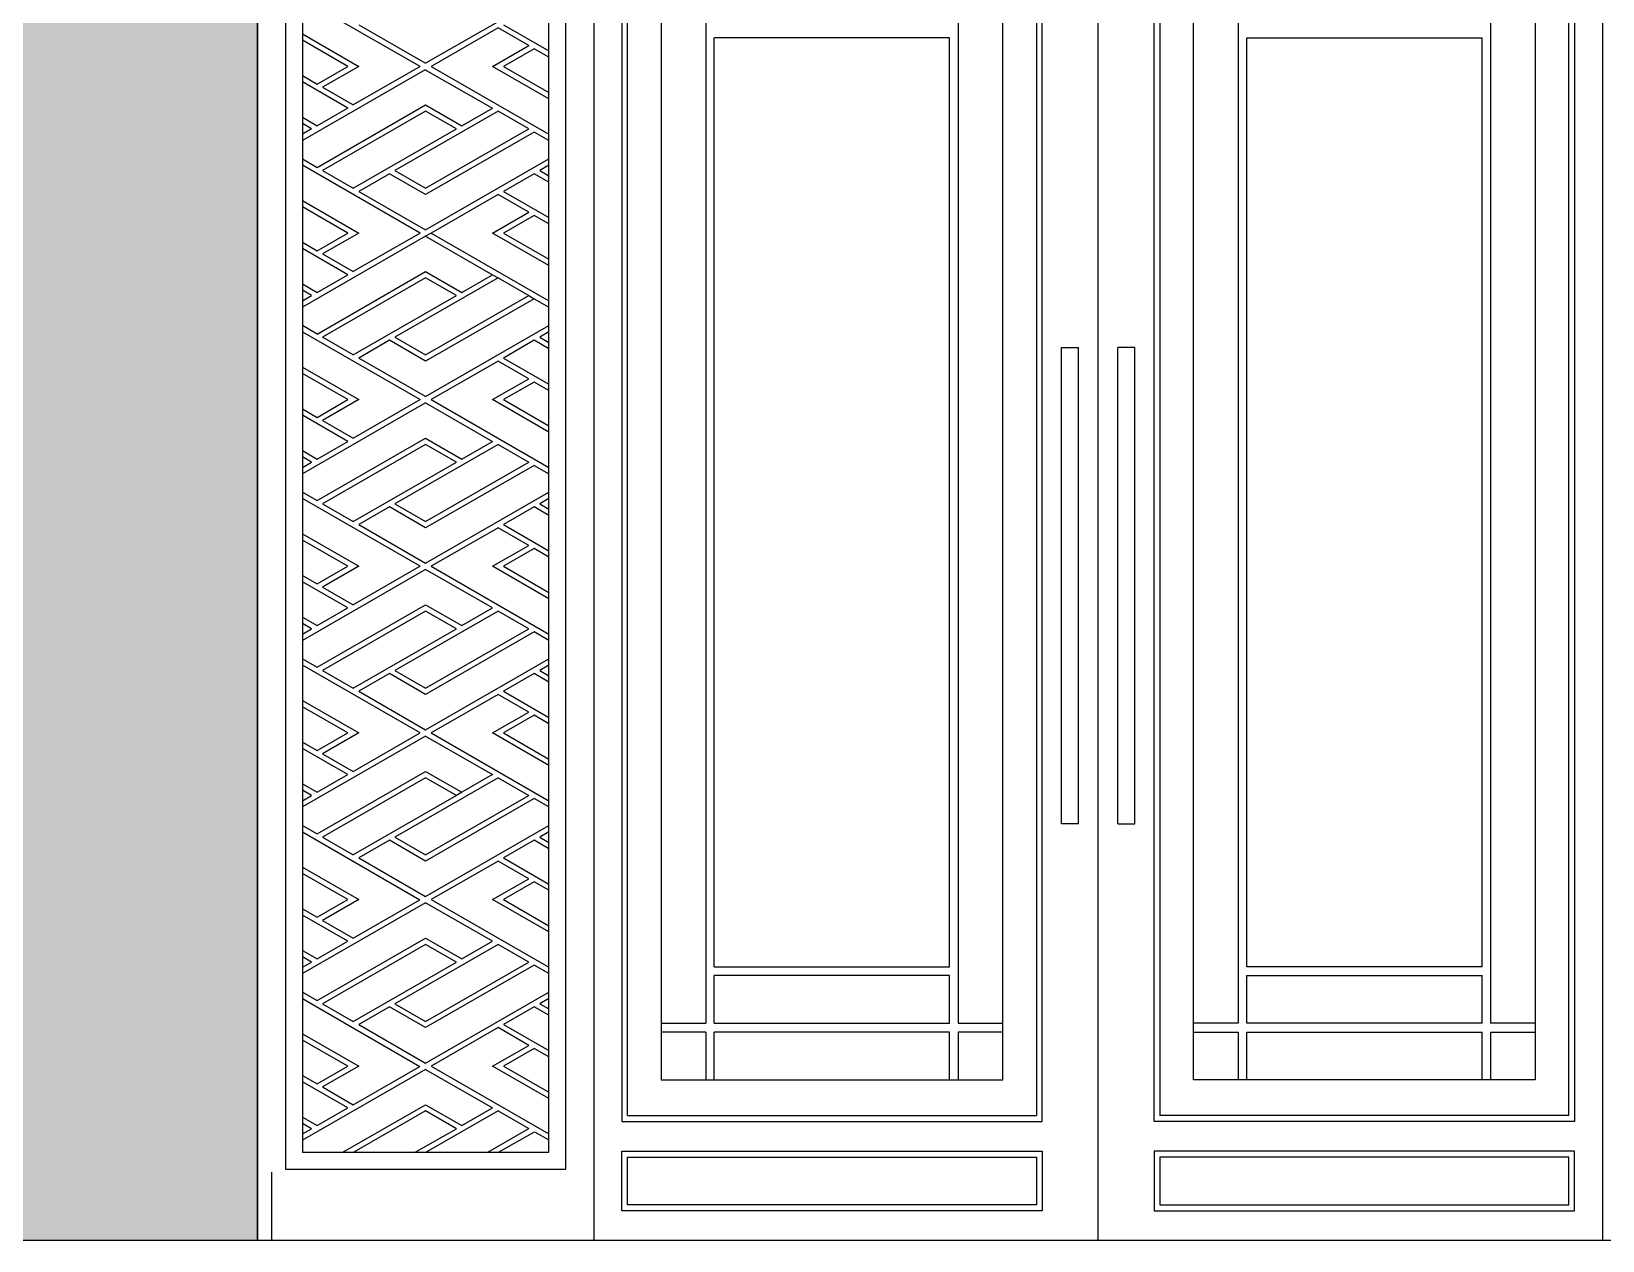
# Model space of a CAD drawing. Extents: x -59851 to 653804, y -249523 to 437614.
# Drawn here: x 318845 to 321649, y 364588 to 366746 of the extents above; entities that cross this region are included whole.
import ezdxf

# ---------------------------------------------------------------- set-up
doc = ezdxf.new("R2010")
doc.units = 0
doc.header["$LTSCALE"] = 1000
doc.header["$MEASUREMENT"] = 0
for name, color, linetype in [('_TCH_BOUNDARY', 7, 'Continuous'), ('A-材质分割线（横向）', 252, 'Continuous'), ('DOTE', 16, 'Continuous'), ('LABEL_PM', 7, 'Continuous'), ('PUB_HATCH', 8, 'Continuous'), ('WINDOW', 4, 'Continuous'), ('成品线脚', 151, 'Continuous')]:
    doc.layers.add(name, color=color, linetype=linetype)

# ---------------------------------------------------------------- blocks, each defined once
blk = doc.blocks.new('jjjgapbhn')
blk.add_wipeout([(114248.5, 288135), (114148.5, 288135), (114148.5, 288385), (121148.5, 288385), (121148.5, 288135), (121048.5, 288135), (121048.5, 284285), (121068.5, 284285), (121068.5, 284135), (121118.5, 284135), (121118.5, 283685), (114178.5, 283685), (114178.5, 284135), (114228.5, 284135), (114228.5, 284285), (114248.5, 284285)]).dxf.layer = 'LABEL_PM'
at = {"layer": '_TCH_BOUNDARY'}
blk.add_lwpolyline([(114248.5, 288135), (114148.5, 288135), (114148.5, 288385), (121148.5, 288385), (121148.5, 288135), (121048.5, 288135), (121048.5, 284285), (121068.5, 284285), (121068.5, 284135), (121118.5, 284135), (121118.5, 283685), (114178.5, 283685), (114178.5, 284135), (114228.5, 284135), (114228.5, 284285), (114248.5, 284285)], close=True, dxfattribs=at)
blk = doc.blocks.new('mentoupb')
blk.add_wipeout([(93177.7, 274685.5), (93077.7, 274685.5), (93077.7, 274935.5), (100077.7, 274935.5), (100077.7, 274685.5), (99977.7, 274685.5), (99977.7, 270835.5), (99997.7, 270835.5), (99997.7, 270685.5), (100047.7, 270685.5), (100047.7, 270235.5), (93107.7, 270235.5), (93107.7, 270685.5), (93157.7, 270685.5), (93157.7, 270835.5), (93177.7, 270835.5)]).dxf.layer = 'A-材质分割线（横向）'
at = {"layer": '_TCH_BOUNDARY'}
blk.add_lwpolyline([(93177.7, 274685.5), (93077.7, 274685.5), (93077.7, 274935.5), (100077.7, 274935.5), (100077.7, 274685.5), (99977.7, 274685.5), (99977.7, 270835.5), (99997.7, 270835.5), (99997.7, 270685.5), (100047.7, 270685.5), (100047.7, 270235.5), (93107.7, 270235.5), (93107.7, 270685.5), (93157.7, 270685.5), (93157.7, 270835.5), (93177.7, 270835.5)], close=True, dxfattribs=at)
blk = doc.blocks.new("jfdasjkj'")
at = {"layer": 'PUB_HATCH', "color": 8}
for p, q in [((-67630.5, 163200.9), (-67630.5, 161341.4)), ((-67180.5, 163200.9), (-67180.5, 161341.4)), ((-66680.5, 163200.9), (-66680.5, 161341.4)), ((-66230.5, 163200.9), (-66230.5, 161341.4)), ((-67229.6, 163100), (-67615.5, 163100)), ((-67615.5, 162780.3), (-67615.5, 163100)), ((-67195.5, 163100), (-67229.6, 163100)), ((-67195.5, 162780.3), (-67195.5, 163100)), ((-66665.5, 163100), (-66631.4, 163100)), ((-66665.5, 162780.3), (-66665.5, 163100)), ((-66631.4, 163100), (-66245.5, 163100)), ((-66245.5, 162780.3), (-66245.5, 163100)), ((-67615.5, 161442.3), (-67615.5, 161581.4)), ((-67195.5, 161442.3), (-67195.5, 161581.4)), ((-66665.5, 161442.3), (-66665.5, 161581.4)), ((-66245.5, 161442.3), (-66245.5, 161581.4)), ((-67615.5, 161442.3), (-67281.6, 161442.3)), ((-67615.5, 161341.4), (-67615.5, 161426.4)), ((-67195.5, 161426.4), (-67615.5, 161426.4)), ((-67281.6, 161442.3), (-67243.5, 161442.3)), ((-67243.5, 161442.3), (-67235.4, 161442.3)), ((-67235.4, 161442.3), (-67195.5, 161442.3)), ((-67195.5, 161341.4), (-67195.5, 161426.4)), ((-66625.6, 161442.3), (-66665.5, 161442.3)), ((-66665.5, 161341.4), (-66665.5, 161426.4)), ((-66665.5, 161426.4), (-66245.5, 161426.4)), ((-66617.5, 161442.3), (-66625.6, 161442.3)), ((-66579.4, 161442.3), (-66617.5, 161442.3)), ((-66245.5, 161442.3), (-66579.4, 161442.3)), ((-66245.5, 161341.4), (-66245.5, 161426.4)), ((-67710.5, 161341.4), (-67630.5, 161341.4)), ((-67615.5, 161341.4), (-67195.5, 161341.4)), ((-67180.5, 161341.4), (-67100.5, 161341.4)), ((-66680.5, 161341.4), (-66760.5, 161341.4)), ((-66245.5, 161341.4), (-66665.5, 161341.4)), ((-66150.5, 161341.4), (-66230.5, 161341.4)), ((-67630.5, 161325.4), (-67710.5, 161325.4)), ((-67630.5, 161325.4), (-67630.5, 161240.4)), ((-67615.5, 161240.4), (-67615.5, 161325.4)), ((-67195.5, 161325.4), (-67615.5, 161325.4)), ((-67195.5, 161240.4), (-67195.5, 161325.4)), ((-67180.5, 161325.4), (-67180.5, 161240.4)), ((-67100.5, 161325.4), (-67180.5, 161325.4)), ((-66760.5, 161325.4), (-66680.5, 161325.4)), ((-66680.5, 161325.4), (-66680.5, 161240.4)), ((-66665.5, 161325.4), (-66245.5, 161325.4)), ((-66665.5, 161240.4), (-66665.5, 161325.4)), ((-66245.5, 161240.4), (-66245.5, 161325.4)), ((-66230.5, 161325.4), (-66150.5, 161325.4)), ((-66230.5, 161325.4), (-66230.5, 161240.4))]:
    blk.add_line(p, q, dxfattribs=at)
at = {"layer": 'WINDOW'}
for p, q in [((-68430.5, 163453.8), (-68430.5, 160953.5)), ((-67830.5, 163453.7), (-67830.5, 160953.5)), ((-67830.5, 163453.7), (-67830.5, 160953.5)), ((-66930.5, 160953.5), (-66930.5, 163453.7)), ((-66930.5, 160953.5), (-66930.5, 163453.7)), ((-66030.5, 163453.7), (-66030.5, 160953.5)), ((-67780.5, 163376.3), (-67780.5, 161166)), ((-67770.5, 161176.7), (-67770.5, 163365.6)), ((-67040.5, 163365.6), (-67040.5, 161176.7)), ((-67030.5, 161166), (-67030.5, 163376.3)), ((-66830.5, 161166), (-66830.5, 163376.3)), ((-66820.5, 163365.6), (-66820.5, 161176.7)), ((-66090.5, 161176.7), (-66090.5, 163365.6)), ((-66080.5, 163376.3), (-66080.5, 161166)), ((-67770.5, 161176.7), (-67040.5, 161176.7)), ((-66090.5, 161176.7), (-66820.5, 161176.7)), ((-67780.5, 161166), (-67030.5, 161166)), ((-66080.5, 161166), (-66830.5, 161166)), ((-67780.5, 161112.9), (-67030.5, 161112.9)), ((-67780.5, 161006.6), (-67780.5, 161112.9)), ((-67770.5, 161017.3), (-67770.5, 161102.3)), ((-67770.5, 161102.3), (-67040.5, 161102.3)), ((-67040.5, 161102.3), (-67040.5, 161017.3)), ((-67030.5, 161112.9), (-67030.5, 161006.6)), ((-66080.5, 161112.9), (-66830.5, 161112.9)), ((-66830.5, 161112.9), (-66830.5, 161006.6)), ((-66820.5, 161102.3), (-66820.5, 161017.3)), ((-66090.5, 161102.3), (-66820.5, 161102.3)), ((-66090.5, 161017.3), (-66090.5, 161102.3)), ((-66080.5, 161006.6), (-66080.5, 161112.9)), ((-67030.5, 161006.6), (-67780.5, 161006.6)), ((-67040.5, 161017.3), (-67770.5, 161017.3)), ((-66830.5, 161006.6), (-66080.5, 161006.6)), ((-66820.5, 161017.3), (-66090.5, 161017.3))]:
    blk.add_line(p, q, dxfattribs=at)
for points in [[(-68430.5, 163953.5), (-65430.5, 163953.5), (-65430.5, 160953.5), (-68430.5, 160953.5)], [(-67880.5, 163376.3), (-68380.5, 163376.3), (-68380.5, 161081), (-67880.5, 161081)], [(-67910.5, 163346.3), (-68350.5, 163346.3), (-68350.5, 161111), (-67910.5, 161111)], [(-67710.5, 161240.4), (-67100.5, 161240.4), (-67100.5, 163301.9), (-67710.5, 163301.9)], [(-66150.5, 161240.4), (-66760.5, 161240.4), (-66760.5, 163301.9), (-66150.5, 163301.9)]]:
    blk.add_lwpolyline(points, close=True, dxfattribs=at)
at = {"layer": '成品线脚'}
for p, q in [((-68380.5, 163376.3), (-68380.5, 161081)), ((-67880.5, 161081), (-67880.5, 163376.3)), ((-66995.7, 161697.3), (-66995.7, 162547.4)), ((-66995.7, 162547.4), (-66965.7, 162547.4)), ((-66965.7, 161697.3), (-66965.7, 162547.4)), ((-66895.3, 161697.3), (-66895.3, 162547.4)), ((-66865.3, 162547.4), (-66895.3, 162547.4)), ((-66865.3, 161697.3), (-66865.3, 162547.4)), ((-66965.7, 161697.3), (-66995.7, 161697.3)), ((-66895.3, 161697.3), (-66865.3, 161697.3))]:
    blk.add_line(p, q, dxfattribs=at)
at = {"layer": '成品线脚', "color": 8}
for p, q in [((-67710.5, 163200.9), (-67710.5, 161341.4)), ((-67100.5, 161341.4), (-67100.5, 163200.9)), ((-66760.5, 161341.4), (-66760.5, 163200.9)), ((-66150.5, 163200.9), (-66150.5, 161341.4)), ((-68140.3, 163048.9), (-68350.5, 163169.8)), ((-67910.5, 163181.1), (-68130.5, 163054.5)), ((-68249.9, 163123.2), (-68130.5, 163054.5)), ((-68001.3, 163117.6), (-68120.7, 163048.9)), ((-67946.5, 163086.1), (-68001.3, 163117.6)), ((-67991.5, 163123.2), (-67910.5, 163076.6)), ((-68350.5, 163106.8), (-68249.9, 163048.9)), ((-68269.5, 163048.9), (-68350.5, 163095.5)), ((-68011.1, 163048.9), (-67946.5, 163086.1)), ((-67936.7, 163080.4), (-67991.5, 163048.9)), ((-67910.5, 163065.4), (-67936.7, 163080.4)), ((-68131.1, 163042.9), (-68350.5, 162916.7)), ((-68350.5, 163032.4), (-68324.3, 163017.4)), ((-68324.3, 163017.4), (-68269.5, 163048.9)), ((-68249.9, 163048.9), (-68314.5, 163011.7)), ((-68140.3, 163048.9), (-68259.7, 162980.2)), ((-68131.1, 163042.9), (-68011.1, 162974.5)), ((-68120.7, 163048.9), (-67910.5, 162928)), ((-67910.5, 162991), (-68011.1, 163048.9)), ((-67991.5, 163048.9), (-67910.5, 163002.3)), ((-68269.5, 162974.6), (-68350.5, 163021.2)), ((-68314.5, 163011.7), (-68259.7, 162980.2)), ((-68324.3, 162868.7), (-68130.5, 162980.2)), ((-68269.5, 162974.6), (-68324.3, 162943)), ((-68130.5, 162968.9), (-68314.5, 162863.1)), ((-68001.3, 162968.9), (-68185.3, 162863.1)), ((-68130.5, 162980.2), (-68065.9, 162943)), ((-68075.7, 162937.4), (-68130.5, 162968.9)), ((-68065.9, 162943), (-68011.1, 162974.5)), ((-67946.5, 162937.4), (-68001.3, 162968.9)), ((-68350.5, 162958.1), (-68324.3, 162943)), ((-68334.1, 162937.4), (-68350.5, 162946.8)), ((-68334.1, 162937.4), (-68350.5, 162928)), ((-68259.7, 162831.5), (-68075.7, 162937.4)), ((-68130.5, 162831.5), (-67946.5, 162937.4)), ((-67936.7, 162931.8), (-68130.5, 162820.3)), ((-67910.5, 162916.7), (-67936.7, 162931.8)), ((-68350.5, 162883.8), (-68324.3, 162868.7)), ((-68130.5, 162757.2), (-67910.5, 162883.8)), ((-68140.3, 162751.5), (-68350.5, 162872.5)), ((-68314.5, 162863.1), (-68259.7, 162831.5)), ((-68195.1, 162857.4), (-68249.9, 162825.9)), ((-68130.5, 162820.3), (-68195.1, 162857.4)), ((-68185.3, 162863.1), (-68130.5, 162831.5)), ((-67936.7, 162857.4), (-67991.5, 162825.9)), ((-67910.5, 162842.4), (-67936.7, 162857.4)), ((-67910.5, 162872.5), (-67926.9, 162863.1)), ((-67926.9, 162863.1), (-67910.5, 162853.6)), ((-68350.5, 162809.4), (-68249.9, 162751.5)), ((-68249.9, 162825.9), (-68130.5, 162757.2)), ((-68001.3, 162820.3), (-68120.7, 162751.5)), ((-67946.5, 162788.7), (-68001.3, 162820.3)), ((-67991.5, 162825.9), (-67910.5, 162779.3)), ((-68269.5, 162751.5), (-68350.5, 162798.1)), ((-68011.1, 162751.5), (-67946.5, 162788.7)), ((-67936.7, 162783.1), (-67991.5, 162751.5)), ((-67910.5, 162768), (-67936.7, 162783.1)), ((-67615.5, 162765.4), (-67615.5, 162780.3)), ((-67195.5, 162765.4), (-67195.5, 162780.3)), ((-66665.5, 162765.4), (-66665.5, 162780.3)), ((-66245.5, 162765.4), (-66245.5, 162780.3)), ((-68130.5, 162745.9), (-68350.5, 162619.3)), ((-68324.3, 162720), (-68269.5, 162751.5)), ((-68249.9, 162751.5), (-68314.5, 162714.4)), ((-68140.3, 162751.5), (-68259.7, 162682.8)), ((-68120.7, 162751.5), (-68130.5, 162745.9)), ((-68130.5, 162745.9), (-68011.1, 162677.2)), ((-68120.7, 162751.5), (-67910.5, 162630.6)), ((-67910.5, 162693.7), (-68011.1, 162751.5)), ((-67991.5, 162751.5), (-67910.5, 162704.9)), ((-67615.5, 162618.5), (-67615.5, 162765.4)), ((-67195.5, 162618.5), (-67195.5, 162765.4)), ((-66665.5, 162618.5), (-66665.5, 162765.4)), ((-66245.5, 162618.5), (-66245.5, 162765.4)), ((-68350.5, 162735.1), (-68324.3, 162720)), ((-68269.5, 162677.2), (-68350.5, 162723.8)), ((-68314.5, 162714.4), (-68259.7, 162682.8)), ((-68350.5, 162660.7), (-68324.3, 162645.7)), ((-68324.3, 162571.3), (-68130.5, 162682.8)), ((-68324.3, 162645.7), (-68269.5, 162677.2)), ((-68130.5, 162671.6), (-68314.5, 162565.7)), ((-68001.3, 162671.6), (-68185.3, 162565.7)), ((-68130.5, 162682.8), (-68065.9, 162645.7)), ((-68075.7, 162640), (-68130.5, 162671.6)), ((-68065.9, 162645.7), (-68011.1, 162677.2)), ((-68011.1, 162677.2), (-68001.3, 162671.6)), ((-68001.3, 162671.6), (-67946.5, 162640)), ((-68334.1, 162640), (-68350.5, 162649.5)), ((-68350.5, 162630.6), (-68334.1, 162640)), ((-68259.7, 162534.2), (-68075.7, 162640)), ((-68130.5, 162534.2), (-67946.5, 162640)), ((-67936.7, 162634.4), (-68130.5, 162522.9)), ((-67946.5, 162640), (-67936.7, 162634.4)), ((-67936.7, 162634.4), (-67910.5, 162619.3)), ((-67615.5, 162603.6), (-67615.5, 162618.5)), ((-67615.5, 162533.5), (-67615.5, 162603.6)), ((-67195.5, 162603.6), (-67195.5, 162618.5)), ((-67195.5, 162533.5), (-67195.5, 162603.6)), ((-66665.5, 162603.6), (-66665.5, 162618.5)), ((-66665.5, 162533.5), (-66665.5, 162603.6)), ((-66245.5, 162603.6), (-66245.5, 162618.5)), ((-66245.5, 162533.5), (-66245.5, 162603.6)), ((-68324.3, 162571.3), (-68350.5, 162586.4)), ((-68350.5, 162575.1), (-68140.3, 162454.2)), ((-68130.5, 162459.8), (-67910.5, 162586.4)), ((-67910.5, 162575.1), (-67926.9, 162565.7)), ((-68259.7, 162534.2), (-68314.5, 162565.7)), ((-68195.1, 162560.1), (-68249.9, 162528.5)), ((-68130.5, 162522.9), (-68195.1, 162560.1)), ((-68185.3, 162565.7), (-68130.5, 162534.2)), ((-67936.7, 162560.1), (-67991.5, 162528.5)), ((-67910.5, 162545), (-67936.7, 162560.1)), ((-67926.9, 162565.7), (-67910.5, 162556.3)), ((-68130.5, 162459.8), (-68249.9, 162528.5)), ((-68001.3, 162522.9), (-68120.7, 162454.2)), ((-67946.5, 162491.4), (-68001.3, 162522.9)), ((-67991.5, 162528.5), (-67910.5, 162481.9)), ((-67615.5, 162518.6), (-67615.5, 162533.5)), ((-67615.5, 162467.8), (-67615.5, 162518.6)), ((-67195.5, 162518.6), (-67195.5, 162533.5)), ((-67195.5, 162467.8), (-67195.5, 162518.6)), ((-66665.5, 162518.6), (-66665.5, 162533.5)), ((-66665.5, 162467.8), (-66665.5, 162518.6)), ((-66245.5, 162518.6), (-66245.5, 162533.5)), ((-66245.5, 162467.8), (-66245.5, 162518.6)), ((-68350.5, 162512.1), (-68249.9, 162454.2)), ((-68269.5, 162454.2), (-68350.5, 162500.8)), ((-68011.1, 162454.2), (-67946.5, 162491.4)), ((-67936.7, 162485.7), (-67991.5, 162454.2)), ((-67910.5, 162470.7), (-67936.7, 162485.7)), ((-67615.5, 162453), (-67615.5, 162467.8)), ((-67195.5, 162453), (-67195.5, 162467.8)), ((-66665.5, 162453), (-66665.5, 162467.8)), ((-66245.5, 162453), (-66245.5, 162467.8)), ((-68130.5, 162448.6), (-68350.5, 162322)), ((-68350.5, 162437.7), (-68324.3, 162422.6)), ((-68324.3, 162422.6), (-68269.5, 162454.2)), ((-68249.9, 162454.2), (-68314.5, 162417)), ((-68259.7, 162385.5), (-68140.3, 162454.2)), ((-68130.5, 162448.6), (-68011.1, 162379.8)), ((-68120.7, 162454.2), (-67910.5, 162333.2)), ((-67910.5, 162396.3), (-68011.1, 162454.2)), ((-67991.5, 162454.2), (-67910.5, 162407.6)), ((-67615.5, 162306.1), (-67615.5, 162453)), ((-67195.5, 162306.1), (-67195.5, 162453)), ((-66665.5, 162306.1), (-66665.5, 162453)), ((-66245.5, 162306.1), (-66245.5, 162453)), ((-68269.5, 162379.8), (-68350.5, 162426.4)), ((-68314.5, 162417), (-68259.7, 162385.5)), ((-68324.3, 162274), (-68130.5, 162385.5)), ((-68324.3, 162348.3), (-68269.5, 162379.8)), ((-68130.5, 162385.5), (-68065.9, 162348.3)), ((-68065.9, 162348.3), (-68011.1, 162379.8)), ((-68350.5, 162363.4), (-68324.3, 162348.3)), ((-68334.1, 162342.7), (-68350.5, 162352.1)), ((-68130.5, 162374.2), (-68314.5, 162268.3)), ((-68001.3, 162374.2), (-68185.3, 162268.3)), ((-68075.7, 162342.7), (-68130.5, 162374.2)), ((-68001.3, 162374.2), (-67946.5, 162342.7)), ((-68350.5, 162333.2), (-68334.1, 162342.7)), ((-68259.7, 162236.8), (-68075.7, 162342.7)), ((-68130.5, 162236.8), (-67946.5, 162342.7)), ((-67936.7, 162337), (-68130.5, 162225.5)), ((-67936.7, 162337), (-67910.5, 162322)), ((-67615.5, 162291.2), (-67615.5, 162306.1)), ((-67195.5, 162291.2), (-67195.5, 162306.1)), ((-66665.5, 162291.2), (-66665.5, 162306.1)), ((-66245.5, 162291.2), (-66245.5, 162306.1)), ((-68350.5, 162289), (-68324.3, 162274)), ((-68140.3, 162156.8), (-68350.5, 162277.8)), ((-68314.5, 162268.3), (-68259.7, 162236.8)), ((-68185.3, 162268.3), (-68130.5, 162236.8)), ((-68130.5, 162162.5), (-67910.5, 162289)), ((-67910.5, 162277.8), (-67926.9, 162268.3)), ((-67926.9, 162268.3), (-67910.5, 162258.9)), ((-67615.5, 162221.1), (-67615.5, 162291.2)), ((-67195.5, 162221.1), (-67195.5, 162291.2)), ((-66665.5, 162221.1), (-66665.5, 162291.2)), ((-66245.5, 162221.1), (-66245.5, 162291.2)), ((-68195.1, 162262.7), (-68249.9, 162231.2)), ((-68130.5, 162225.5), (-68195.1, 162262.7)), ((-67936.7, 162262.7), (-67991.5, 162231.2)), ((-67910.5, 162247.6), (-67936.7, 162262.7)), ((-68350.5, 162214.7), (-68249.9, 162156.8)), ((-68249.9, 162231.2), (-68130.5, 162162.5)), ((-68001.3, 162225.5), (-68120.7, 162156.8)), ((-67946.5, 162194), (-68001.3, 162225.5)), ((-67991.5, 162231.2), (-67910.5, 162184.6)), ((-67615.5, 162206.2), (-67615.5, 162221.1)), ((-67195.5, 162206.2), (-67195.5, 162221.1)), ((-66665.5, 162206.2), (-66665.5, 162221.1)), ((-66245.5, 162206.2), (-66245.5, 162221.1)), ((-68269.5, 162156.8), (-68350.5, 162203.4)), ((-68011.1, 162156.8), (-67946.5, 162194)), ((-67936.7, 162188.4), (-67991.5, 162156.8)), ((-67910.5, 162173.3), (-67936.7, 162188.4)), ((-67615.5, 162155.4), (-67615.5, 162206.2)), ((-67195.5, 162155.4), (-67195.5, 162206.2)), ((-66665.5, 162155.4), (-66665.5, 162206.2)), ((-66245.5, 162155.4), (-66245.5, 162206.2)), ((-68324.3, 162125.3), (-68269.5, 162156.8)), ((-68249.9, 162156.8), (-68314.5, 162119.7)), ((-68140.3, 162156.8), (-68259.7, 162088.1)), ((-68120.7, 162156.8), (-67910.5, 162035.9)), ((-67910.5, 162099), (-68011.1, 162156.8)), ((-67991.5, 162156.8), (-67910.5, 162110.2)), ((-67615.5, 162140.6), (-67615.5, 162155.4)), ((-67195.5, 162140.6), (-67195.5, 162155.4)), ((-66665.5, 162140.6), (-66665.5, 162155.4)), ((-66245.5, 162140.6), (-66245.5, 162155.4)), ((-68130.5, 162151.2), (-68350.5, 162024.6)), ((-68350.5, 162140.4), (-68324.3, 162125.3)), ((-68269.5, 162082.5), (-68350.5, 162129.1)), ((-68011.1, 162082.5), (-68130.5, 162151.2)), ((-67615.5, 161993.7), (-67615.5, 162140.6)), ((-67195.5, 161993.7), (-67195.5, 162140.6)), ((-66665.5, 161993.7), (-66665.5, 162140.6)), ((-66245.5, 161993.7), (-66245.5, 162140.6)), ((-68314.5, 162119.7), (-68259.7, 162088.1)), ((-68324.3, 161976.6), (-68130.5, 162088.1)), ((-68324.3, 162050.9), (-68269.5, 162082.5)), ((-68130.5, 162076.9), (-68314.5, 161971)), ((-68001.3, 162076.9), (-68185.3, 161971)), ((-68130.5, 162088.1), (-68065.9, 162050.9)), ((-68075.7, 162045.3), (-68130.5, 162076.9)), ((-68065.9, 162050.9), (-68011.1, 162082.5)), ((-67946.5, 162045.3), (-68001.3, 162076.9)), ((-68350.5, 162066), (-68324.3, 162050.9)), ((-68334.1, 162045.3), (-68350.5, 162054.7)), ((-68350.5, 162035.9), (-68334.1, 162045.3)), ((-68259.7, 161939.4), (-68075.7, 162045.3)), ((-68130.5, 161939.4), (-67946.5, 162045.3)), ((-67936.7, 162039.7), (-68130.5, 161928.2)), ((-67910.5, 162024.6), (-67936.7, 162039.7)), ((-68350.5, 161991.7), (-68324.3, 161976.6)), ((-68130.5, 161865.1), (-67910.5, 161991.7)), ((-67615.5, 161978.8), (-67615.5, 161993.7)), ((-67195.5, 161978.8), (-67195.5, 161993.7)), ((-66665.5, 161978.8), (-66665.5, 161993.7)), ((-66245.5, 161978.8), (-66245.5, 161993.7)), ((-68140.3, 161859.5), (-68350.5, 161980.4)), ((-68314.5, 161971), (-68259.7, 161939.4)), ((-68195.1, 161965.3), (-68249.9, 161933.8)), ((-68130.5, 161928.2), (-68195.1, 161965.3)), ((-68185.3, 161971), (-68130.5, 161939.4)), ((-67936.7, 161965.3), (-67991.5, 161933.8)), ((-67910.5, 161950.3), (-67936.7, 161965.3)), ((-67910.5, 161980.4), (-67926.9, 161971)), ((-67926.9, 161971), (-67910.5, 161961.5)), ((-67615.5, 161908.7), (-67615.5, 161978.8)), ((-67195.5, 161908.7), (-67195.5, 161978.8)), ((-66665.5, 161908.7), (-66665.5, 161978.8)), ((-66245.5, 161908.7), (-66245.5, 161978.8)), ((-68249.9, 161933.8), (-68130.5, 161865.1)), ((-67991.5, 161933.8), (-67910.5, 161887.2)), ((-68350.5, 161917.3), (-68249.9, 161859.5)), ((-68269.5, 161859.5), (-68350.5, 161906.1)), ((-68001.3, 161928.2), (-68120.7, 161859.5)), ((-67946.5, 161896.6), (-68001.3, 161928.2)), ((-67615.5, 161893.8), (-67615.5, 161908.7)), ((-67195.5, 161893.8), (-67195.5, 161908.7)), ((-66665.5, 161893.8), (-66665.5, 161908.7)), ((-66245.5, 161893.8), (-66245.5, 161908.7)), ((-68011.1, 161859.5), (-67946.5, 161896.6)), ((-67936.7, 161891), (-67991.5, 161859.5)), ((-67910.5, 161875.9), (-67936.7, 161891)), ((-67615.5, 161843), (-67615.5, 161893.8)), ((-67195.5, 161843), (-67195.5, 161893.8)), ((-66665.5, 161843), (-66665.5, 161893.8)), ((-66245.5, 161843), (-66245.5, 161893.8)), ((-68130.5, 161853.8), (-68350.5, 161727.3)), ((-68324.3, 161827.9), (-68269.5, 161859.5)), ((-68249.9, 161859.5), (-68314.5, 161822.3)), ((-68259.7, 161790.8), (-68140.3, 161859.5)), ((-68130.5, 161853.8), (-68011.1, 161785.1)), ((-68120.7, 161859.5), (-67910.5, 161738.5)), ((-67910.5, 161801.6), (-68011.1, 161859.5)), ((-67991.5, 161859.5), (-67910.5, 161812.9)), ((-68350.5, 161843), (-68324.3, 161827.9)), ((-68269.5, 161785.1), (-68350.5, 161831.7)), ((-68314.5, 161822.3), (-68259.7, 161790.8)), ((-67615.5, 161828.2), (-67615.5, 161843)), ((-67615.5, 161681.3), (-67615.5, 161828.2)), ((-67195.5, 161828.2), (-67195.5, 161843)), ((-67195.5, 161681.3), (-67195.5, 161828.2)), ((-66665.5, 161828.2), (-66665.5, 161843)), ((-66665.5, 161681.3), (-66665.5, 161828.2)), ((-66245.5, 161828.2), (-66245.5, 161843)), ((-66245.5, 161681.3), (-66245.5, 161828.2)), ((-68324.3, 161679.2), (-68130.5, 161790.8)), ((-68130.5, 161790.8), (-68065.9, 161753.6)), ((-68350.5, 161768.7), (-68324.3, 161753.6)), ((-68324.3, 161753.6), (-68269.5, 161785.1)), ((-68130.5, 161779.5), (-68314.5, 161673.6)), ((-68001.3, 161779.5), (-68185.3, 161673.6)), ((-68075.7, 161748), (-68130.5, 161779.5)), ((-68011.1, 161785.1), (-68065.9, 161753.6)), ((-68001.3, 161779.5), (-67946.5, 161748)), ((-68334.1, 161748), (-68350.5, 161757.4)), ((-68350.5, 161738.5), (-68334.1, 161748)), ((-68075.7, 161748), (-68259.7, 161642.1)), ((-68130.5, 161642.1), (-67946.5, 161748)), ((-67936.7, 161742.3), (-68130.5, 161630.8)), ((-68065.9, 161753.6), (-68075.7, 161748)), ((-67910.5, 161727.3), (-67936.7, 161742.3)), ((-68350.5, 161694.3), (-68324.3, 161679.2)), ((-68350.5, 161682.9), (-68140.8, 161561.6)), ((-68130.5, 161567.7), (-67910.5, 161694.3)), ((-67910.5, 161683.1), (-67926.9, 161673.6)), ((-67615.5, 161666.4), (-67615.5, 161681.3)), ((-67195.5, 161666.4), (-67195.5, 161681.3)), ((-66665.5, 161666.4), (-66665.5, 161681.3)), ((-66245.5, 161666.4), (-66245.5, 161681.3)), ((-68314.5, 161673.6), (-68259.7, 161642.1)), ((-68195.1, 161668), (-68249.9, 161636.4)), ((-68130.5, 161630.8), (-68195.1, 161668)), ((-68185.3, 161673.6), (-68130.5, 161642.1)), ((-67936.7, 161668), (-67991.5, 161636.4)), ((-67910.5, 161652.9), (-67936.7, 161668)), ((-67926.9, 161673.6), (-67910.5, 161664.2)), ((-67615.5, 161596.3), (-67615.5, 161666.4)), ((-67195.5, 161596.3), (-67195.5, 161666.4)), ((-66665.5, 161596.3), (-66665.5, 161666.4)), ((-66245.5, 161596.3), (-66245.5, 161666.4)), ((-68249.9, 161636.4), (-68130.5, 161567.7)), ((-68001.3, 161630.8), (-68120.7, 161562.1)), ((-67946.5, 161599.3), (-68001.3, 161630.8)), ((-67991.5, 161636.4), (-67910.5, 161589.8)), ((-68350.5, 161620), (-68249.9, 161562.1)), ((-68269.5, 161562.1), (-68350.5, 161608.7)), ((-68011.1, 161562.1), (-67946.5, 161599.3)), ((-67936.7, 161593.6), (-67991.5, 161562.1)), ((-67910.5, 161578.6), (-67936.7, 161593.6)), ((-67615.5, 161581.4), (-67615.5, 161596.3)), ((-67195.5, 161581.4), (-67195.5, 161596.3)), ((-66665.5, 161581.4), (-66665.5, 161596.3)), ((-66245.5, 161581.4), (-66245.5, 161596.3)), ((-68130.5, 161556.5), (-68350.5, 161429.9)), ((-68350.5, 161545.6), (-68324.3, 161530.6)), ((-68324.3, 161530.6), (-68269.5, 161562.1)), ((-68249.9, 161562.1), (-68314.5, 161524.9)), ((-68259.7, 161493.4), (-68140.8, 161561.6)), ((-68131.2, 161556.1), (-68131, 161556)), ((-68011.1, 161487.8), (-68130.5, 161556.5)), ((-68120.7, 161562.1), (-67910.5, 161441.2)), ((-67910.5, 161504.2), (-68011.1, 161562.1)), ((-67991.5, 161562.1), (-67910.5, 161515.5)), ((-68269.5, 161487.8), (-68350.5, 161534.4)), ((-68314.5, 161524.9), (-68259.7, 161493.4)), ((-68324.3, 161381.9), (-68130.5, 161493.4)), ((-68324.3, 161456.2), (-68269.5, 161487.8)), ((-68130.5, 161482.1), (-68314.5, 161376.3)), ((-68001.3, 161482.1), (-68185.3, 161376.3)), ((-68130.5, 161493.4), (-68065.9, 161456.2)), ((-68075.7, 161450.6), (-68130.5, 161482.1)), ((-68065.9, 161456.2), (-68011.1, 161487.8)), ((-67946.5, 161450.6), (-68001.3, 161482.1)), ((-68350.5, 161471.3), (-68324.3, 161456.2)), ((-68334.1, 161450.6), (-68350.5, 161460)), ((-68350.5, 161441.2), (-68334.1, 161450.6)), ((-68259.7, 161344.7), (-68075.7, 161450.6)), ((-68130.5, 161344.7), (-67946.5, 161450.6)), ((-67936.7, 161445), (-68130.5, 161333.5)), ((-67910.5, 161429.9), (-67936.7, 161445)), ((-68350.5, 161397), (-68324.3, 161381.9)), ((-68350.5, 161385.6), (-68140.8, 161264.3)), ((-68314.5, 161376.3), (-68259.7, 161344.7)), ((-68195.1, 161370.6), (-68249.9, 161339.1)), ((-68130.5, 161333.5), (-68195.1, 161370.6)), ((-68185.3, 161376.3), (-68130.5, 161344.7)), ((-68130.5, 161270.4), (-67910.5, 161397)), ((-67936.7, 161370.6), (-67991.5, 161339.1)), ((-67910.5, 161355.6), (-67936.7, 161370.6)), ((-67910.5, 161385.7), (-67926.9, 161376.3)), ((-67926.9, 161376.3), (-67910.5, 161366.8)), ((-67710.5, 161341.4), (-67710.5, 161325.4)), ((-67100.5, 161325.4), (-67100.5, 161341.4)), ((-66760.5, 161325.4), (-66760.5, 161341.4)), ((-66150.5, 161341.4), (-66150.5, 161325.4)), ((-68350.5, 161322.6), (-68249.9, 161264.7)), ((-68249.9, 161339.1), (-68130.5, 161270.4)), ((-68001.3, 161333.5), (-68120.7, 161264.7)), ((-67946.5, 161301.9), (-68001.3, 161333.5)), ((-67991.5, 161339.1), (-67910.5, 161292.5)), ((-67710.5, 161325.4), (-67710.5, 161240.4)), ((-67100.5, 161240.4), (-67100.5, 161325.4)), ((-66760.5, 161240.4), (-66760.5, 161325.4)), ((-66150.5, 161325.4), (-66150.5, 161240.4)), ((-68269.5, 161264.7), (-68350.5, 161311.4)), ((-68011.1, 161264.7), (-67946.5, 161301.9)), ((-67936.7, 161296.3), (-67991.5, 161264.7)), ((-67910.5, 161281.2), (-67936.7, 161296.3)), ((-68131, 161258.6), (-68350.5, 161132.5)), ((-68324.3, 161233.2), (-68269.5, 161264.7)), ((-68249.9, 161264.7), (-68314.5, 161227.6)), ((-68259.7, 161196), (-68140.8, 161264.3)), ((-68131, 161258.6), (-68011.1, 161190.4)), ((-68120.7, 161264.7), (-67910.5, 161143.8)), ((-67910.5, 161206.9), (-68011.1, 161264.7)), ((-67991.5, 161264.7), (-67910.5, 161218.1)), ((-68350.5, 161248.3), (-68324.3, 161233.2)), ((-68269.5, 161190.4), (-68350.5, 161237)), ((-67710.5, 161240.4), (-67630.5, 161240.4)), ((-67630.5, 161240.4), (-67615.5, 161240.4)), ((-67615.5, 161240.4), (-67195.5, 161240.4)), ((-67195.5, 161240.4), (-67180.5, 161240.4)), ((-67180.5, 161240.4), (-67100.5, 161240.4)), ((-66680.5, 161240.4), (-66760.5, 161240.4)), ((-66665.5, 161240.4), (-66680.5, 161240.4)), ((-66245.5, 161240.4), (-66665.5, 161240.4)), ((-66230.5, 161240.4), (-66245.5, 161240.4)), ((-66150.5, 161240.4), (-66230.5, 161240.4)), ((-68314.5, 161227.6), (-68259.7, 161196)), ((-68350.5, 161173.9), (-68324.3, 161158.9)), ((-68324.3, 161158.9), (-68269.5, 161190.4)), ((-68278.3, 161111), (-68130.5, 161196)), ((-68130.5, 161184.8), (-68258.7, 161111)), ((-68130.5, 161196), (-68065.9, 161158.9)), ((-68075.7, 161153.2), (-68130.5, 161184.8)), ((-68001.3, 161184.8), (-68129.5, 161111)), ((-68065.9, 161158.9), (-68011.1, 161190.4)), ((-68001.3, 161184.8), (-67946.2, 161153.4)), ((-68334.1, 161153.2), (-68350.5, 161162.7)), ((-68350.5, 161143.8), (-68334.1, 161153.2)), ((-68149.1, 161111), (-68075.7, 161153.2)), ((-68019.8, 161111), (-67946.2, 161153.4)), ((-68000.3, 161111), (-67936.3, 161147.8)), ((-67936.3, 161147.8), (-67910.5, 161133.1)), ((-68278.3, 161111), (-68258.7, 161111)), ((-68258.7, 161111), (-68149.1, 161111)), ((-68149.1, 161111), (-68129.5, 161111)), ((-68129.5, 161111), (-68019.8, 161111)), ((-68019.8, 161111), (-68000.3, 161111)), ((-68380.5, 161081), (-67880.5, 161081))]:
    blk.add_line(p, q, dxfattribs=at)
blk = doc.blocks.new('mentoudong')
at = {"layer": 'PUB_HATCH'}
h = blk.add_hatch(dxfattribs=at)
h.set_pattern_fill('大理石', color=8, scale=150)
h.set_pattern_definition([(41.987212, (29188.43, 23133.25), (899.999987, 675.000015), [14.4146, -3012.6508]), (68.19859, (28974.14, 23110.75), (450, 1350), [51.9284, -3583.0579]), (60.945396, (28963.43, 23085.03), (449.99997, 675.000019), [22.0621, -4610.9713]), (90, (28974.14, 23104.3), (450, -3e-14), [6.4286, -668.5714]), (71.56505, (29184.14, 23120.4), (9e-07, 675), [13.5526, -1409.4723]), (171.469234, (29184.14, 23120.39), (-449.999999, 4e-06), [21.6683, -4528.6749]), (79.215702, (29154.14, 23078.604), (450.000002, 2700.000001), [45.8091, -4764.1415]), (62.132996, (28815.57, 23284.318), (1799.9999781, 3375.0000132), [105.4419, -22037.34735]), (0, (28822.05, 23383.3), (0, 675), [0, -450]), (64.983107, (29113.428, 23506.104), (900.0000023, 2024.9999986), [70.9412, -7377.8841]), (81.4391104, (29286.999, 23239.318), (899.99999845, 6074.9999617), [100.7656, -21060.0027]), (82.874984, (29038.428, 23300.39), (449.999973, 3375.0000034), [51.8288, -10832.2191]), (76.75948, (28993.428, 23158.96), (450.0000044, 2024.9999984), [112.2702, -11676.0978]), (0, (28923.3, 23159.3), (0, 675), [0, -450]), (0, (28930.5, 23152.06), (0, 675), [0, -450]), (0, (28981.1, 23188.2), (0, 675), [0, -450]), (0, (28966.66, 23267.7), (0, 675), [0, -450]), (59.036243, (29019.142, 23268.247), (449.999964, 675.0000194), [37.4847, -7834.3002]), (0, (29038.4, 23299.14), (0, 675), [0, -450]), (0, (28981.1, 23274.9), (0, 675), [0, -450]), (0, (29002.8, 23318.25), (0, 675), [0, -450]), (0, (28981.1, 23253.2), (0, 675), [0, -450]), (50.19443, (29242, 23207.175), (450, 675), [16.7363, -3497.8761]), (90, (29242, 23187.9), (450, -3e-14), [19.2857, -655.7143]), (43.66778, (29218.428, 23165.39), (1350.000001, 1349.9999974), [32.5862, -6810.5214]), (90, (29218.43, 23158.96), (450, -3e-14), [6.4286, -668.5714]), (39.80557, (29199.14, 23142.89), (899.999979, 675.000027), [25.1044, -5246.8141]), (0, (29132.96, 23188.2), (0, 675), [0, -450]), (0, (29243, 23208.6), (0, 675), [0, -450]), (0, (29243, 23208.6), (0, 675), [0, -450]), (29.357753, (29252.71, 23220.03), (1349.999997, 675.000004), [39.3376, -4091.1133]), (0, (29241.4, 23253.2), (0, 675), [0, -450]), (146.309932, (29113.43, 23506.104), (-900.000006, 674.999988), [46.3571, -4821.1371]), (8.130102, (29064.142, 23416.104), (4499.9999683, 674.999996), [45.4569, -9500.4846]), (47.862405, (28963.428, 23403.247), (1800.0000008, 2024.9999981), [60.6849, -12683.13705]), (14.620874, (28864.856, 23377.532), (2699.9999926, 675.0000282), [101.8703, -10594.5075]), (0, (28901.6, 23419.4), (0, 675), [0, -450]), (18.43495, (29044.856, 23351.82), (1800, 674.999998), [20.3289, -4248.7459]), (16.699244, (29064.14, 23358.25), (449.99999, 4e-05), [11.186, -2337.8829]), (101.093723, (29074.856, 23361.46), (-900.0000079, 4724.9999558), [55.6834, -11637.8244]), (0, (29017.3, 23390.5), (0, 675), [0, -450]), (0, (29063.9, 23417.4), (0, 675), [0, -450]), (0, (29002.8, 23339.9), (0, 675), [0, -450]), (0, (28945, 23484.44), (0, 675), [0, -450]), (0, (28923.3, 23455.54), (0, 675), [0, -450]), (44.144903, (29038.428, 23496.46), (1350.0000023, 1350), [50.7658, -10610.0559]), (54.582945, (29004.142, 23448.247), (450.0000013, 674.9999973), [59.1619, -12364.8318]), (0, (29039, 23496.9), (0, 675), [0, -450]), (0, (28973.9, 23462.8), (0, 675), [0, -450]), (0, (29039, 23496.9), (0, 675), [0, -450]), (0, (29004.2, 23447.2), (0, 675), [0, -450]), (75.068583, (29109.14, 23422.53), (450, 2025), [16.633, -3476.3063]), (90, (29113.43, 23438.6), (450, -3e-14), [67.5, -607.5]), (50.19443, (29192.71, 23721.46), (450, 675), [16.7363, -3497.8761]), (0, (29067.9, 23578.4), (0, 675), [0, -450]), (0, (29082.35, 23571.15), (0, 675), [0, -450]), (0, (29024.5, 23585.6), (0, 675), [0, -450]), (0, (29096.8, 23665.1), (0, 675), [0, -450]), (53.130102, (29143.428, 23625.032), (450.0000006, 674.9999996), [32.1429, -6717.857]), (90, (29143.43, 23570.4), (450, -3e-14), [54.6429, -620.3571]), (0, (29143.5, 23571.5), (0, 675), [0, -450]), (23.19859, (29177.71, 23715.03), (1350, 675), [16.3195, -3410.7784]), (66.03751, (29173.43, 23705.39), (450, 1350), [10.5523, -2205.4406]), (66.03751, (29169.14, 23695.75), (450, 1350), [10.5523, -2205.4406]), (81.869898, (29162.713, 23650.747), (450.000002, 3375.0000003), [45.4569, -9500.4846]), (90, (29203.43, 23734.3), (450, -3e-14), [16.0714, -658.9286]), (0, (29154, 23756.8), (0, 675), [0, -450])])
h.paths.add_polyline_path([(128791.1, 303043.8), (128891.1, 303043.8), (128891.1, 303293.8), (121891.1, 303293.8), (121891.1, 303043.8), (121991.1, 303043.8), (121991.1, 299193.8), (121971.1, 299193.8), (121971.1, 299043.8), (121921.1, 299043.8), (121921.1, 298593.8), (123891.1, 298593.8), (123891.1, 301593.8), (126891.1, 301593.8), (126891.1, 298593.8), (128861.1, 298593.8), (128861.1, 299043.8), (128811.1, 299043.8), (128811.1, 299193.8), (128791.1, 299193.8)])
at = {"layer": '成品线脚'}
blk.add_line((123916, 298716.1), (123916, 298593.8), dxfattribs=at)
at = {"layer": 'PUB_HATCH'}
blk.add_blockref("jfdasjkj'", (192321.6, 137640.3), dxfattribs=at)

msp = doc.modelspace()

# ---------------------------------------------------------------- linework, layer by layer
at = {"layer": 'DOTE'}
msp.add_line((377091.8, 364587.8), (292125.9, 364587.8), dxfattribs=at)

# ---------------------------------------------------------------- next in the draw order: block references
at = {"layer": 'LABEL_PM'}
msp.add_blockref('jjjgapbhn', (203100.1, 80902.9), dxfattribs=at)

# ---------------------------------------------------------------- next in the draw order: block references
at = {"layer": 'A-材质分割线（横向）'}
msp.add_blockref('mentoupb', (224171, 94352.3), dxfattribs=at)

# ---------------------------------------------------------------- next in the draw order: block references
at = {"layer": 'LABEL_PM'}
msp.add_blockref('mentoudong', (195357.5, 65994, 0), dxfattribs=at)

doc.saveas('drawing.dxf')
